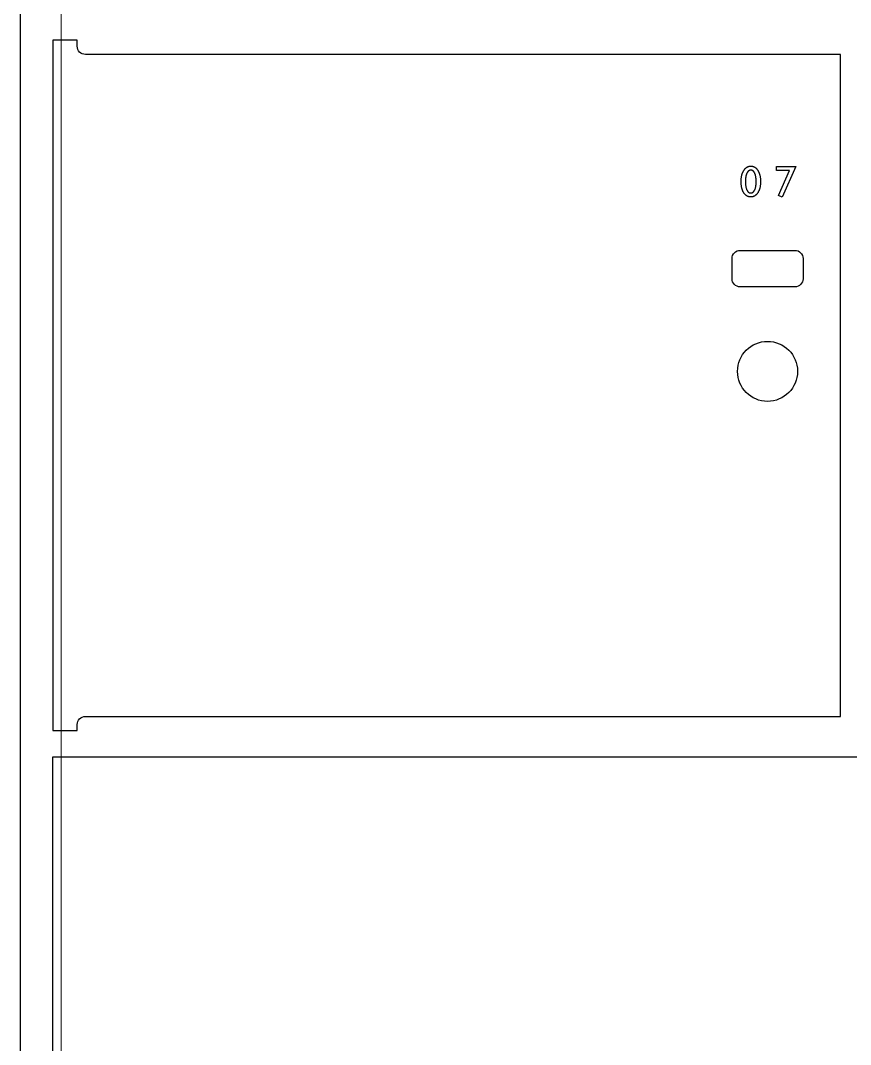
# Model space of a CAD drawing. Header units: millimetres. Extents: x -300 to 5880, y -300 to 4158.
# Drawn here: x 3450 to 3859, y 2431 to 2936 of the extents above; entities that cross this region are included whole.
import ezdxf

# ---------------------------------------------------------------- set-up
doc = ezdxf.new("R2010")
doc.units = ezdxf.units.MM
doc.layers.add('00_NOPRINT_TOLERANCE', color=7, linetype='Continuous', lineweight=5)
for name, color, linetype, lineweight, true_color in [('BOARD_$TH-NOMINAL', 3, 'Continuous', 30, 0x00ff00), ('TOP-CUT-INSIDE_12.000MM', 3, 'Continuous', 25, 0x00ff04), ('TOP-CUT-OUTSIDE_12.000MM', 60, 'Continuous', 25, 0xa0ff00)]:
    doc.layers.add(name, color=color, linetype=linetype, lineweight=lineweight, true_color=true_color)
doc.layers.add('TOP-POCKET-INSIDE_2.000MM', color=4, linetype='Continuous')

# ---------------------------------------------------------------- blocks, each defined once
blk = doc.blocks.new('Borders Opendesk_7')
at = {"layer": '00_NOPRINT_TOLERANCE', "ltscale": 0.379202}
blk.add_line((3450, 1518), (3450, 3958), dxfattribs=at)
at = {"layer": '00_NOPRINT_TOLERANCE', "ltscale": 0.380023}
blk.add_line((3470, 1538), (3470, 3938), dxfattribs=at)
at = {"layer": 'BOARD_$TH-NOMINAL'}
blk.add_line((3450, 1518), (3450, 3958), dxfattribs=at)

msp = doc.modelspace()

# ---------------------------------------------------------------- linework, layer by layer
at = {"layer": 'TOP-CUT-INSIDE_12.000MM'}
msp.add_lwpolyline([(3804.91, 2822.86), (3831.91, 2822.86, -0.414214), (3835.91, 2818.86), (3835.91, 2808.86, -0.414214), (3831.91, 2804.86), (3804.91, 2804.86, -0.414214), (3800.91, 2808.86), (3800.91, 2818.86, -0.414214)], format="xyb", close=True, dxfattribs=at)
msp.add_circle((3818.41, 2763.19), 14.79, dxfattribs=at)
at = {"layer": 'TOP-CUT-OUTSIDE_12.000MM'}
msp.add_lwpolyline([(3854.34, 2919.5), (3482, 2919.5, -0.414214), (3478, 2923.5), (3478, 2926.5), (3466, 2926.5), (3466, 2586), (3478, 2586), (3478, 2589, -0.414214), (3482, 2593), (3854.34, 2593)], format="xyb", close=True, dxfattribs=at)
msp.add_lwpolyline([(3466, 1538), (3466, 2573), (4654, 2573), (4654, 1538)], close=True, dxfattribs=at)
at = {"layer": 'TOP-POCKET-INSIDE_2.000MM'}
for points in [[(3810.25, 2864.44), (3810.37, 2864.44), (3810.5, 2864.43), (3810.62, 2864.42), (3810.69, 2864.41), (3810.75, 2864.41), (3810.81, 2864.4), (3810.87, 2864.39), (3810.93, 2864.38), (3810.99, 2864.36), (3811.05, 2864.35), (3811.11, 2864.34), (3811.17, 2864.32), (3811.23, 2864.31), (3811.28, 2864.29), (3811.34, 2864.27), (3811.4, 2864.25), (3811.46, 2864.23), (3811.51, 2864.21), (3811.57, 2864.19), (3811.63, 2864.16), (3811.68, 2864.14), (3811.74, 2864.11), (3811.79, 2864.09), (3811.85, 2864.06), (3811.9, 2864.03), (3811.96, 2864), (3812.01, 2863.97), (3812.12, 2863.9), (3812.22, 2863.83), (3812.33, 2863.76), (3812.43, 2863.68), (3812.53, 2863.6), (3812.63, 2863.51), (3812.73, 2863.42), (3812.82, 2863.33), (3812.92, 2863.23), (3813.01, 2863.13), (3813.1, 2863.02), (3813.2, 2862.91), (3813.29, 2862.79), (3813.37, 2862.68), (3813.46, 2862.55), (3813.55, 2862.42), (3813.63, 2862.29), (3813.71, 2862.16), (3813.79, 2862.02), (3813.87, 2861.88), (3813.95, 2861.74), (3814.02, 2861.59), (3814.09, 2861.45), (3814.15, 2861.3), (3814.22, 2861.15), (3814.28, 2860.99), (3814.34, 2860.84), (3814.39, 2860.68), (3814.45, 2860.52), (3814.5, 2860.36), (3814.55, 2860.19), (3814.59, 2860.02), (3814.63, 2859.85), (3814.71, 2859.51), (3814.78, 2859.15), (3814.84, 2858.79), (3814.89, 2858.42), (3814.92, 2858.04), (3814.95, 2857.65), (3814.96, 2857.25), (3814.97, 2856.84), (3814.96, 2856.42), (3814.95, 2856.01), (3814.92, 2855.61), (3814.89, 2855.22), (3814.84, 2854.84), (3814.78, 2854.47), (3814.71, 2854.11), (3814.63, 2853.77), (3814.59, 2853.59), (3814.55, 2853.43), (3814.5, 2853.26), (3814.45, 2853.1), (3814.39, 2852.94), (3814.34, 2852.78), (3814.28, 2852.62), (3814.22, 2852.47), (3814.15, 2852.32), (3814.09, 2852.17), (3814.02, 2852.02), (3813.95, 2851.88), (3813.87, 2851.74), (3813.79, 2851.6), (3813.71, 2851.46), (3813.63, 2851.33), (3813.55, 2851.2), (3813.46, 2851.07), (3813.37, 2850.95), (3813.28, 2850.83), (3813.19, 2850.72), (3813.1, 2850.61), (3813.01, 2850.5), (3812.91, 2850.4), (3812.82, 2850.3), (3812.72, 2850.21), (3812.62, 2850.12), (3812.52, 2850.03), (3812.41, 2849.95), (3812.31, 2849.88), (3812.2, 2849.8), (3812.1, 2849.74), (3811.99, 2849.67), (3811.88, 2849.61), (3811.82, 2849.58), (3811.76, 2849.56), (3811.71, 2849.53), (3811.65, 2849.5), (3811.59, 2849.48), (3811.53, 2849.46), (3811.48, 2849.43), (3811.42, 2849.41), (3811.36, 2849.39), (3811.3, 2849.37), (3811.24, 2849.35), (3811.18, 2849.34), (3811.12, 2849.32), (3811.06, 2849.31), (3810.93, 2849.28), (3810.81, 2849.26), (3810.68, 2849.24), (3810.55, 2849.22), (3810.42, 2849.21), (3810.29, 2849.21), (3810.16, 2849.21), (3810.03, 2849.21), (3809.89, 2849.21), (3809.76, 2849.22), (3809.63, 2849.24), (3809.51, 2849.26), (3809.38, 2849.28), (3809.26, 2849.3), (3809.13, 2849.33), (3809.01, 2849.37), (3808.89, 2849.41), (3808.83, 2849.43), (3808.77, 2849.45), (3808.72, 2849.47), (3808.66, 2849.5), (3808.6, 2849.52), (3808.54, 2849.55), (3808.49, 2849.58), (3808.43, 2849.6), (3808.32, 2849.66), (3808.21, 2849.72), (3808.1, 2849.79), (3808, 2849.86), (3807.89, 2849.94), (3807.79, 2850.02), (3807.69, 2850.1), (3807.59, 2850.19), (3807.49, 2850.28), (3807.39, 2850.37), (3807.3, 2850.47), (3807.21, 2850.58), (3807.12, 2850.69), (3807.03, 2850.8), (3806.94, 2850.91), (3806.85, 2851.03), (3806.77, 2851.16), (3806.69, 2851.28), (3806.61, 2851.42), (3806.53, 2851.55), (3806.45, 2851.69), (3806.38, 2851.82), (3806.31, 2851.97), (3806.24, 2852.11), (3806.17, 2852.26), (3806.11, 2852.41), (3806.05, 2852.56), (3805.99, 2852.72), (3805.94, 2852.87), (3805.89, 2853.03), (3805.84, 2853.2), (3805.79, 2853.36), (3805.74, 2853.53), (3805.7, 2853.7), (3805.63, 2854.05), (3805.56, 2854.41), (3805.5, 2854.78), (3805.46, 2855.16), (3805.42, 2855.56), (3805.4, 2855.96), (3805.38, 2856.37), (3805.37, 2856.8), (3805.38, 2857.21), (3805.4, 2857.62), (3805.42, 2858.02), (3805.46, 2858.41), (3805.51, 2858.79), (3805.56, 2859.16), (3805.63, 2859.52), (3805.71, 2859.87), (3805.76, 2860.04), (3805.8, 2860.21), (3805.85, 2860.38), (3805.9, 2860.54), (3805.96, 2860.7), (3806.01, 2860.86), (3806.07, 2861.02), (3806.14, 2861.17), (3806.2, 2861.32), (3806.27, 2861.47), (3806.34, 2861.62), (3806.41, 2861.76), (3806.49, 2861.9), (3806.56, 2862.04), (3806.65, 2862.18), (3806.73, 2862.31), (3806.81, 2862.44), (3806.9, 2862.57), (3806.99, 2862.69), (3807.08, 2862.81), (3807.17, 2862.93), (3807.26, 2863.04), (3807.36, 2863.14), (3807.46, 2863.24), (3807.55, 2863.34), (3807.65, 2863.43), (3807.76, 2863.52), (3807.86, 2863.61), (3807.96, 2863.69), (3808.07, 2863.77), (3808.18, 2863.84), (3808.29, 2863.91), (3808.4, 2863.97), (3808.51, 2864.03), (3808.62, 2864.09), (3808.68, 2864.12), (3808.74, 2864.14), (3808.8, 2864.16), (3808.85, 2864.19), (3808.91, 2864.21), (3808.97, 2864.23), (3809.03, 2864.25), (3809.09, 2864.27), (3809.15, 2864.29), (3809.22, 2864.31), (3809.34, 2864.34), (3809.46, 2864.36), (3809.59, 2864.39), (3809.72, 2864.41), (3809.85, 2864.42), (3809.98, 2864.43), (3810.11, 2864.44)], [(3822.75, 2864.25), (3832.39, 2864.25), (3825.64, 2849.18), (3823.74, 2849.98), (3829.2, 2862.21), (3822.75, 2862.21)], [(3810.27, 2862.41), (3810.16, 2862.41), (3810.12, 2862.41), (3810.09, 2862.41), (3810.05, 2862.41), (3810.01, 2862.41), (3809.97, 2862.4), (3809.94, 2862.4), (3809.9, 2862.4), (3809.86, 2862.39), (3809.83, 2862.38), (3809.79, 2862.38), (3809.75, 2862.37), (3809.72, 2862.36), (3809.68, 2862.35), (3809.65, 2862.34), (3809.61, 2862.33), (3809.58, 2862.32), (3809.55, 2862.31), (3809.51, 2862.29), (3809.48, 2862.28), (3809.44, 2862.27), (3809.41, 2862.25), (3809.38, 2862.24), (3809.35, 2862.22), (3809.31, 2862.2), (3809.28, 2862.18), (3809.25, 2862.17), (3809.22, 2862.15), (3809.19, 2862.13), (3809.15, 2862.1), (3809.12, 2862.08), (3809.09, 2862.06), (3809.06, 2862.04), (3809.03, 2862.01), (3809, 2861.99), (3808.97, 2861.96), (3808.94, 2861.94), (3808.91, 2861.91), (3808.88, 2861.88), (3808.83, 2861.82), (3808.77, 2861.76), (3808.71, 2861.7), (3808.66, 2861.63), (3808.61, 2861.57), (3808.55, 2861.49), (3808.5, 2861.42), (3808.45, 2861.34), (3808.4, 2861.26), (3808.36, 2861.18), (3808.31, 2861.09), (3808.26, 2861), (3808.22, 2860.91), (3808.17, 2860.81), (3808.13, 2860.71), (3808.09, 2860.61), (3808.05, 2860.51), (3808.01, 2860.41), (3807.97, 2860.3), (3807.9, 2860.08), (3807.84, 2859.86), (3807.78, 2859.62), (3807.72, 2859.38), (3807.68, 2859.13), (3807.63, 2858.87), (3807.6, 2858.6), (3807.57, 2858.32), (3807.54, 2858.04), (3807.52, 2857.75), (3807.51, 2857.45), (3807.5, 2857.14), (3807.5, 2856.82), (3807.5, 2856.49), (3807.51, 2856.17), (3807.52, 2855.87), (3807.54, 2855.57), (3807.56, 2855.28), (3807.6, 2854.99), (3807.63, 2854.72), (3807.67, 2854.46), (3807.72, 2854.2), (3807.77, 2853.96), (3807.83, 2853.72), (3807.89, 2853.49), (3807.96, 2853.27), (3808, 2853.17), (3808.03, 2853.06), (3808.07, 2852.96), (3808.11, 2852.86), (3808.16, 2852.76), (3808.2, 2852.67), (3808.24, 2852.58), (3808.29, 2852.49), (3808.34, 2852.4), (3808.38, 2852.32), (3808.43, 2852.24), (3808.48, 2852.16), (3808.53, 2852.08), (3808.58, 2852.01), (3808.64, 2851.94), (3808.69, 2851.88), (3808.75, 2851.81), (3808.8, 2851.75), (3808.86, 2851.7), (3808.89, 2851.67), (3808.92, 2851.64), (3808.95, 2851.62), (3808.98, 2851.59), (3809.01, 2851.57), (3809.04, 2851.54), (3809.07, 2851.52), (3809.1, 2851.5), (3809.13, 2851.48), (3809.16, 2851.45), (3809.19, 2851.43), (3809.22, 2851.41), (3809.26, 2851.4), (3809.29, 2851.38), (3809.32, 2851.36), (3809.35, 2851.34), (3809.39, 2851.33), (3809.42, 2851.31), (3809.45, 2851.3), (3809.49, 2851.29), (3809.52, 2851.27), (3809.56, 2851.26), (3809.59, 2851.25), (3809.62, 2851.24), (3809.66, 2851.23), (3809.7, 2851.22), (3809.73, 2851.21), (3809.77, 2851.2), (3809.8, 2851.2), (3809.84, 2851.19), (3809.88, 2851.18), (3809.91, 2851.18), (3809.95, 2851.18), (3809.99, 2851.17), (3810.03, 2851.17), (3810.06, 2851.17), (3810.1, 2851.17), (3810.14, 2851.17), (3810.18, 2851.17), (3810.22, 2851.17), (3810.25, 2851.17), (3810.29, 2851.17), (3810.33, 2851.18), (3810.37, 2851.18), (3810.4, 2851.18), (3810.44, 2851.19), (3810.48, 2851.2), (3810.51, 2851.2), (3810.55, 2851.21), (3810.59, 2851.22), (3810.62, 2851.23), (3810.66, 2851.24), (3810.69, 2851.25), (3810.73, 2851.26), (3810.76, 2851.27), (3810.79, 2851.29), (3810.83, 2851.3), (3810.86, 2851.31), (3810.9, 2851.33), (3810.93, 2851.34), (3810.96, 2851.36), (3810.99, 2851.38), (3811.03, 2851.4), (3811.06, 2851.41), (3811.09, 2851.43), (3811.12, 2851.45), (3811.15, 2851.48), (3811.18, 2851.5), (3811.22, 2851.52), (3811.25, 2851.54), (3811.28, 2851.57), (3811.31, 2851.59), (3811.34, 2851.62), (3811.37, 2851.64), (3811.4, 2851.67), (3811.42, 2851.7), (3811.48, 2851.75), (3811.54, 2851.81), (3811.59, 2851.88), (3811.65, 2851.94), (3811.7, 2852.01), (3811.75, 2852.08), (3811.8, 2852.16), (3811.86, 2852.24), (3811.9, 2852.32), (3811.95, 2852.4), (3812, 2852.49), (3812.05, 2852.58), (3812.09, 2852.67), (3812.13, 2852.76), (3812.18, 2852.86), (3812.22, 2852.96), (3812.26, 2853.06), (3812.3, 2853.17), (3812.33, 2853.27), (3812.4, 2853.49), (3812.47, 2853.71), (3812.53, 2853.95), (3812.58, 2854.19), (3812.63, 2854.44), (3812.67, 2854.7), (3812.7, 2854.97), (3812.74, 2855.25), (3812.76, 2855.53), (3812.78, 2855.82), (3812.79, 2856.12), (3812.8, 2856.43), (3812.8, 2857.07), (3812.79, 2857.38), (3812.78, 2857.69), (3812.76, 2857.98), (3812.74, 2858.27), (3812.71, 2858.55), (3812.67, 2858.82), (3812.63, 2859.08), (3812.59, 2859.33), (3812.54, 2859.58), (3812.48, 2859.82), (3812.42, 2860.05), (3812.35, 2860.27), (3812.28, 2860.48), (3812.24, 2860.58), (3812.2, 2860.68), (3812.16, 2860.78), (3812.12, 2860.88), (3812.07, 2860.97), (3812.03, 2861.06), (3811.98, 2861.15), (3811.94, 2861.24), (3811.89, 2861.32), (3811.84, 2861.4), (3811.79, 2861.48), (3811.74, 2861.55), (3811.69, 2861.62), (3811.64, 2861.69), (3811.59, 2861.75), (3811.54, 2861.81), (3811.48, 2861.87), (3811.45, 2861.9), (3811.43, 2861.93), (3811.4, 2861.95), (3811.37, 2861.98), (3811.34, 2862.01), (3811.31, 2862.03), (3811.28, 2862.05), (3811.25, 2862.08), (3811.22, 2862.1), (3811.19, 2862.12), (3811.16, 2862.14), (3811.13, 2862.16), (3811.1, 2862.18), (3811.07, 2862.2), (3811.04, 2862.22), (3811.01, 2862.23), (3810.98, 2862.25), (3810.95, 2862.26), (3810.92, 2862.28), (3810.88, 2862.29), (3810.85, 2862.31), (3810.82, 2862.32), (3810.79, 2862.33), (3810.75, 2862.34), (3810.72, 2862.35), (3810.69, 2862.36), (3810.65, 2862.37), (3810.62, 2862.38), (3810.59, 2862.38), (3810.55, 2862.39), (3810.52, 2862.4), (3810.48, 2862.4), (3810.45, 2862.4), (3810.41, 2862.41), (3810.38, 2862.41), (3810.34, 2862.41), (3810.3, 2862.41)]]:
    msp.add_lwpolyline(points, close=True, dxfattribs=at)

# ---------------------------------------------------------------- block references
msp.add_blockref('Borders Opendesk_7', (0, 0))

doc.saveas('drawing.dxf')
